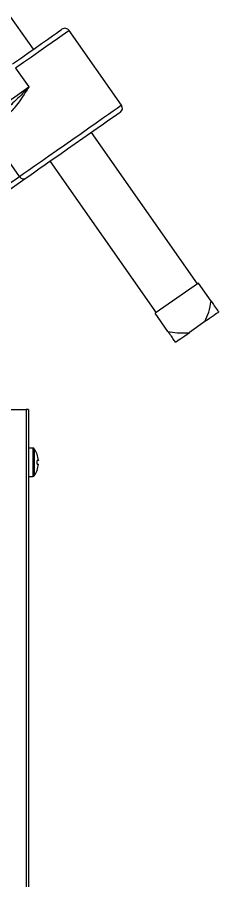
# Model space of a CAD drawing. Extents: x 8 to 113, y 0 to 87.
# Drawn here: x 17.06 to 18.97, y 42.09 to 50.29 of the extents above; entities that cross this region are included whole.
import ezdxf

# ---------------------------------------------------------------- set-up
doc = ezdxf.new("R2010")
doc.units = 0
doc.header["$MEASUREMENT"] = 0
doc.layers.add('OBJECT', color=7, linetype='CONTINUOUS')

msp = doc.modelspace()

# ---------------------------------------------------------------- linework, layer by layer
at = {"layer": 'OBJECT'}
for p, q in [((17.212, 49.9857), (16.9992, 50.2896)), ((18.0483, 49.4555), (17.5528, 50.1633)), ((17.0441, 49.8071), (17.1697, 49.6277)), ((16.4495, 49.1234), (17.1697, 49.6277)), ((17.08, 48.7775), (16.7674, 49.2239)), ((18.771, 47.7592), (17.7649, 49.196)), ((17.3717, 48.9207), (18.3778, 47.4839)), ((16.7163, 48.5228), (17.08, 48.7775)), ((17.1353, 48.7552), (16.745, 48.4819)), ((18.7792, 47.765), (18.3696, 47.4782)), ((18.8994, 47.5933), (18.7792, 47.765)), ((18.4898, 47.3065), (18.3696, 47.4782)), ((18.8403, 47.3988), (18.6928, 47.2955)), ((16.7172, 46.5632), (17.1446, 46.5632)), ((17.1446, 46.5632), (17.1446, 39.7882)), ((17.1651, 46.5632), (17.1446, 46.5632)), ((17.1651, 46.5632), (17.1651, 39.7882)), ((17.2085, 46.1982), (17.1651, 46.1982)), ((17.2085, 46.1982), (17.2085, 46.0632)), ((17.2207, 46.192), (17.2207, 46.0632)), ((17.2085, 46.0632), (17.2085, 45.9282)), ((17.2207, 46.0632), (17.2207, 45.9345)), ((17.1651, 45.9282), (17.2085, 45.9282))]:
    msp.add_line(p, q, dxfattribs=at)
at = {"layer": 'OBJECT', "flags": 128}
for points in [[(17.0154, 49.848), (17.0886, 49.8993), (17.1599, 49.9492), (17.2277, 49.9967), (17.2903, 50.0405), (17.3461, 50.0796), (17.3938, 50.113), (17.4322, 50.1398), (17.4602, 50.1595), (17.4774, 50.1715), (17.4831, 50.1755)], [(17.5528, 50.1633), (17.5513, 50.1623), (17.54, 50.1543), (17.5176, 50.1386), (17.4846, 50.1155), (17.4418, 50.0855), (17.3901, 50.0493), (17.3306, 50.0077), (17.2648, 49.9616), (17.194, 49.9121), (17.1199, 49.8601), (17.0441, 49.8071)], [(17.08, 48.7775), (17.1185, 48.8044), (17.1669, 48.8383), (17.2239, 48.8782), (17.2884, 48.9234), (17.3586, 48.9726), (17.4331, 49.0247), (17.5101, 49.0786), (17.5878, 49.133), (17.6643, 49.1866), (17.738, 49.2382), (17.807, 49.2865), (17.8698, 49.3305), (17.9248, 49.369), (17.9709, 49.4013), (18.007, 49.4265), (18.0321, 49.4442), (18.0458, 49.4537), (18.0483, 49.4555)], [(18.0361, 49.3859), (18.0354, 49.3854), (18.0258, 49.3787), (18.0046, 49.3638), (17.9723, 49.3412), (17.9299, 49.3116), (17.8784, 49.2755), (17.8191, 49.2339), (17.7534, 49.1879), (17.6831, 49.1387), (17.6098, 49.0874), (17.5356, 49.0354), (17.4621, 48.984), (17.3914, 48.9344), (17.3251, 48.888), (17.2649, 48.8459), (17.2124, 48.8091), (17.1688, 48.7786), (17.1353, 48.7552)], [(18.9713, 47.4905), (18.962, 47.484), (18.9503, 47.4758), (18.9364, 47.4661), (18.9204, 47.4549), (18.9026, 47.4424), (18.8832, 47.4288), (18.8623, 47.4142), (18.8403, 47.3988)], [(18.5617, 47.2038), (18.5711, 47.2103), (18.5828, 47.2185), (18.5967, 47.2282), (18.6126, 47.2394), (18.6304, 47.2518), (18.6499, 47.2655), (18.6707, 47.2801), (18.6928, 47.2955)], [(17.2478, 46.1395), (17.2481, 46.1397), (17.2482, 46.1398), (17.2483, 46.1399), (17.2484, 46.1399)], [(17.2606, 46.0816), (17.2599, 46.0815), (17.2589, 46.0814), (17.2576, 46.0813), (17.2562, 46.0811), (17.2544, 46.081), (17.2525, 46.0808), (17.2503, 46.0806), (17.2478, 46.0803)], [(17.2478, 46.0461), (17.2503, 46.0459), (17.2525, 46.0457), (17.2544, 46.0455), (17.2562, 46.0453), (17.2576, 46.0452), (17.2589, 46.045), (17.2599, 46.0449), (17.2606, 46.0449)]]:
    msp.add_lwpolyline(points, dxfattribs=at)
at = {"layer": 'OBJECT'}
for centre, radius, start, end in [((17.5118, 50.1346), 0.05, 35, 125), ((18.0074, 49.4268), 0.05, 305, 35), ((17.2085, 46.1832), 0.015, 35.6682, 90), ((17.0413, 46.0632), 0.2208, 20.33115, 35.6682), ((17.0397, 46.0632), 0.2216, 4.7445, 20.12163), ((16.9786, 46.0632), 0.2698, 356.3608, 3.6392), ((17.0397, 46.0632), 0.2216, 339.87842, 355.25558), ((17.2085, 45.9432), 0.015, 270, 324.3318), ((17.0413, 46.0632), 0.2208, 324.3318, 339.66885), ((17.3335, 46.0909), 0.1347, 230.48531, 230.78458)]:
    msp.add_arc(centre, radius, start, end, dxfattribs=at)
for points, knots in [([(17.1697, 49.6277), (17.1695, 49.6274), (17.1545, 49.612), (17.0996, 49.5556), (17.0161, 49.469), (16.9412, 49.4095), (16.9097, 49.3846)], [0, 0, 0, 0, 0.002856, 0.178549, 0.654943, 1, 1, 1, 1]), ([(17.1697, 49.6277), (17.1695, 49.6274), (17.1582, 49.6095), (17.1317, 49.5677), (17.0896, 49.5033), (17.0451, 49.4429), (17.0026, 49.3929), (16.9741, 49.3701), (16.9599, 49.3587)], [0, 0, 0, 0, 0.00275, 0.176453, 0.41307, 0.649433, 0.824954, 1, 1, 1, 1]), ([(17.1353, 48.7552), (17.1353, 48.7552), (17.1319, 48.7528), (17.1244, 48.7502), (17.1121, 48.7517), (17.1004, 48.7572), (17.0892, 48.7657), (17.0831, 48.7735), (17.08, 48.7775)], [0, 0, 0, 0, 0.00339, 0.262708, 0.472043, 0.654492, 0.827049, 1, 1, 1, 1]), ([(18.8403, 47.3988), (18.8536, 47.4288), (18.8812, 47.4912), (18.8932, 47.5584), (18.8994, 47.5933)], [0, 0, 0, 0, 0.480505, 1, 1, 1, 1]), ([(18.8994, 47.5933), (18.9096, 47.5786), (18.9331, 47.5451), (18.9576, 47.5101), (18.9689, 47.4941), (18.9713, 47.4905)], [0, 0, 0, 0, 0.37695, 0.863751, 1, 1, 1, 1]), ([(18.4898, 47.3065), (18.5192, 47.3017), (18.5785, 47.2921), (18.647, 47.2894), (18.6849, 47.2944), (18.6928, 47.2955)], [0, 0, 0, 0, 0.438722, 0.883113, 1, 1, 1, 1]), ([(18.5617, 47.2038), (18.5579, 47.2092), (18.5468, 47.2251), (18.5223, 47.2601), (18.5007, 47.291), (18.4898, 47.3065)], [0, 0, 0, 0, 0.205667, 0.600108, 1, 1, 1, 1])]:
    msp.add_open_spline(points, degree=3, knots=knots, dxfattribs=at)

doc.saveas('drawing.dxf')
